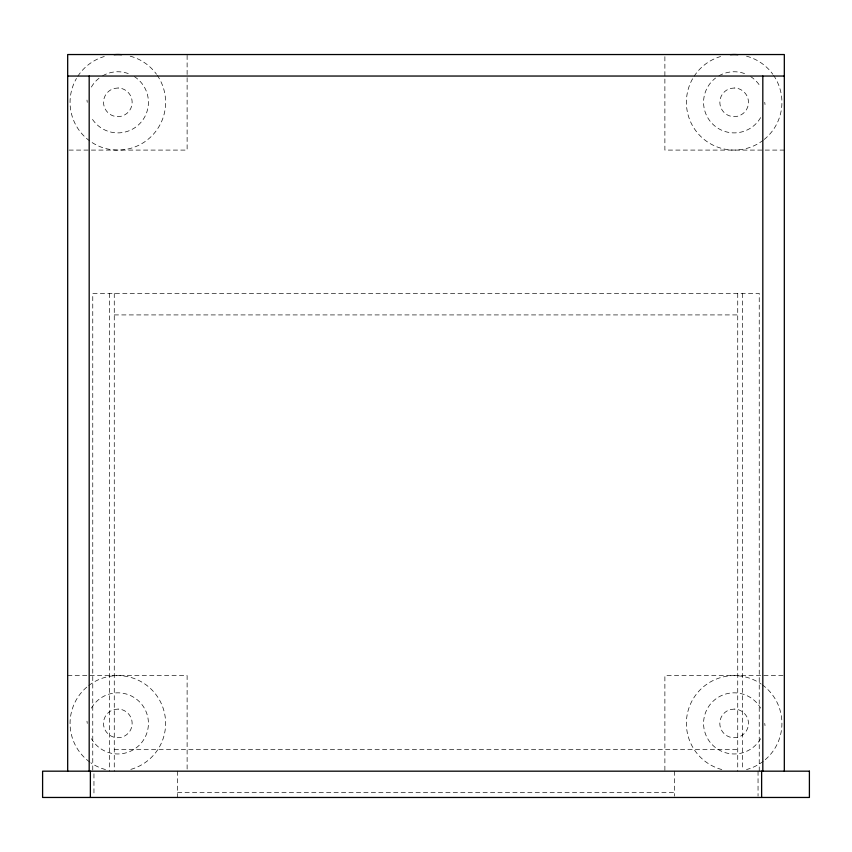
<?xml version="1.0" encoding="UTF-8"?>
<svg xmlns="http://www.w3.org/2000/svg" width="852" height="852" viewBox="0 0 852 852"><rect width="100%" height="100%" fill="white"/><g stroke="black" fill="none" stroke-linecap="round" stroke-linejoin="round"><path stroke-width="0.64" stroke-dasharray="4.26 3.19" d="M69.012 150.09L187.12 150.09L187.12 54.539M784.319 150.09L664.879 150.09L664.879 55.87M114.264 314.92L737.736 314.92M67.681 675.625L187.12 675.625L187.12 769.857M782.988 675.625L664.879 675.625L664.879 771.177M114.264 749.685L737.736 749.685M177.567 792.679L674.433 792.679M764.723 102.315L765.021 104.551M764.723 723.401L765.021 725.627M86.979 100.089L87.277 102.315M86.979 721.175L87.277 723.401M759.238 771.177L759.238 293.418L92.761 293.418L92.761 771.177M758.046 771.177L758.046 796.141M742.518 293.418L742.518 769.846M737.736 293.418L737.736 771.177M674.433 771.177L674.433 796.141M177.567 771.177L177.567 797.461M114.264 293.418L114.264 771.177M109.482 293.418L109.482 771.177M93.954 773.808L93.954 796.141M762.231 684.752A47.776 47.776 0 0 1 764.223 760.527M763.232 761.305A47.776 47.776 0 0 1 746.522 769.548M721.793 769.548A47.776 47.776 0 0 1 690.759 703.411A47.776 47.776 0 0 1 761.209 684.028M760.623 738.684A30.565 30.565 0 0 1 714.498 746.821A30.565 30.565 0 0 1 714.498 699.982A30.565 30.565 0 0 1 760.623 708.118M88.768 685.498A47.776 47.776 0 0 1 160.698 702.272A47.776 47.776 0 0 1 130.207 769.548M105.478 769.548A47.776 47.776 0 0 1 90.791 762.785M89.769 762.061A47.776 47.776 0 0 1 87.777 686.275M91.377 708.118A30.565 30.565 0 0 1 137.502 699.982A30.565 30.565 0 0 1 137.502 746.821A30.565 30.565 0 0 1 91.377 738.684M773.531 75.274A47.776 47.776 0 0 1 764.223 139.44M763.232 140.218A47.776 47.776 0 0 1 692.782 78.427M694.082 76.307A47.776 47.776 0 0 1 720.59 56.509M746.522 56.168A47.776 47.776 0 0 1 772.807 74.241M760.623 117.608A30.565 30.565 0 0 1 713.997 125.308A30.565 30.565 0 0 1 715.542 78.064M718.864 75.849A30.565 30.565 0 0 1 747.076 74.614M750.569 76.531A30.565 30.565 0 0 1 760.623 87.032M157.226 75.274A47.776 47.776 0 0 1 90.791 141.698M89.769 140.974A47.776 47.776 0 0 1 76.467 78.427M77.766 76.307A47.776 47.776 0 0 1 104.285 56.509M130.207 56.168A47.776 47.776 0 0 1 156.502 74.241M134.265 76.531A30.565 30.565 0 0 1 138.993 124.403A30.565 30.565 0 0 1 91.377 117.608M91.377 87.032A30.565 30.565 0 0 1 99.237 78.064M102.559 75.849A30.565 30.565 0 0 1 130.771 74.614M118.194 87.99L114.466 88.395A14.335 14.335 0 0 0 117.501 116.649L121.218 116.245A14.335 14.335 0 0 0 118.194 87.99M734.499 87.99L730.782 88.395A14.335 14.335 0 0 0 733.806 116.649L737.534 116.245A14.335 14.335 0 0 0 734.499 87.99M118.194 709.077L114.466 709.471A14.335 14.335 0 0 0 117.501 737.736L121.218 737.331A14.335 14.335 0 0 0 118.194 709.077M734.499 709.077L730.782 709.471A14.335 14.335 0 0 0 733.806 737.736L737.534 737.331A14.335 14.335 0 0 0 734.499 709.077"/><path stroke-width="1.28" d="M67.681 76.041L784.319 76.041M784.319 771.177L784.319 54.539L67.681 54.539L67.681 771.177M762.817 76.041L762.817 771.177M761.624 771.177L761.624 797.461M90.376 771.177L90.376 797.461M89.183 76.041L89.183 771.177M730.42 54.688A47.776 47.776 0 0 1 737.885 54.688M114.115 54.688A47.776 47.776 0 0 1 121.58 54.688M809.4 771.177L42.6 771.177L42.6 797.461L809.4 797.461L809.4 771.177"/></g></svg>
